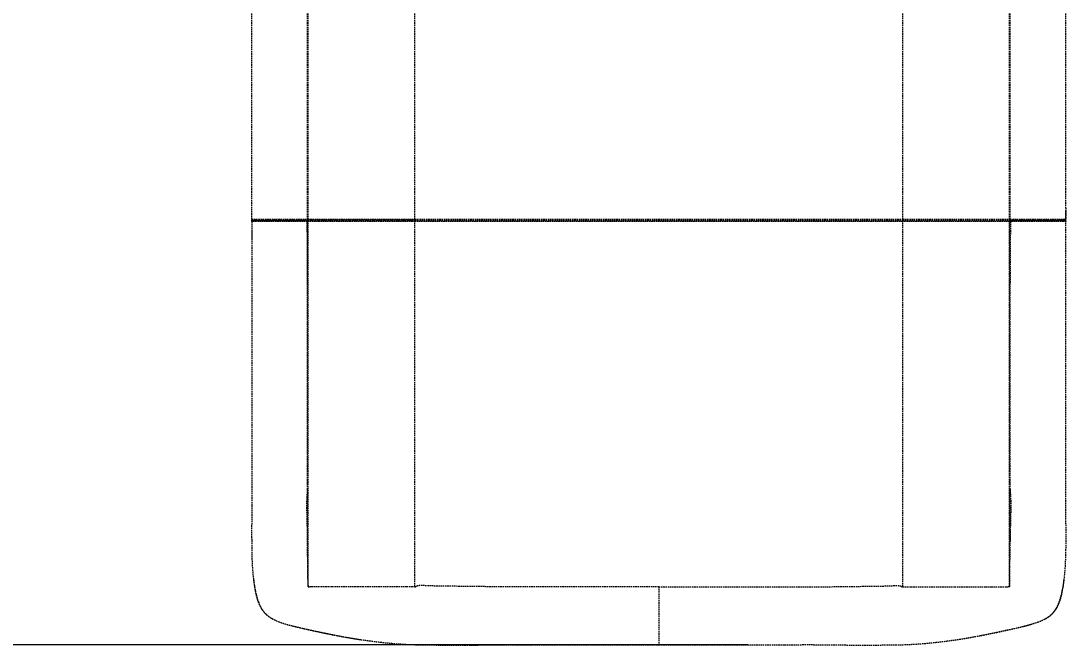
# Model space of a CAD drawing. Header units: millimetres. Extents: x -3036 to 2935, y -3673 to 3376.
# Drawn here: x -926 to -26, y -1673 to -1135 of the extents above; entities that cross this region are included whole.
import ezdxf

# ---------------------------------------------------------------- set-up
doc = ezdxf.new("R2010")
doc.units = ezdxf.units.MM
doc.linetypes.add('HIDDEN', pattern=[1.905, 1.27, -0.635])
doc.layers.add('DIKOM_ОБЪЕКТ', color=7, linetype='Continuous')
doc.layers.add('DIKOM_РАЗМЕР_ОБЪЕКТА', color=7, linetype='Continuous')
doc.styles.add('style1', font='arialbd.ttf', dxfattribs={"width": 0.8})
doc.dimstyles.new('1-50', dxfattribs={"dimtxt": 300, "dimasz": 200, "dimexe": 100, "dimexo": 0, "dimgap": 100, "dimtad": 1, "dimtoh": 1, "dimtxsty": 'style1', "dimcen": 200, "dimclrd": 7, "dimclre": 7, "dimclrt": 7, "dimadec": 1, "dimazin": 2, "dimtfac": 1, "dimtmove": 0, "dimatfit": 2, "dimfxl": 0, "dimlwd": 25, "dimlwe": 18, "dimarcsym": 0})

# ---------------------------------------------------------------- blocks, each defined once
blk = doc.blocks.new('*D23')
at = {"layer": 'Defpoints', "color": 0, "transparency": 16777216}
for p in [(-1145.49, 1045), (-327.92, 1045), (-300.07, -1672.46)]:
    blk.add_point(p, dxfattribs=at)
at = {"layer": 'DIKOM_РАЗМЕР_ОБЪЕКТА', "color": 7, "lineweight": 18, "transparency": 16777216}
for p, q in [((-327.92, 1045), (-1245.49, 1045)), ((-300.07, -1672.46), (-1245.49, -1672.46))]:
    blk.add_line(p, q, dxfattribs=at)
at = {"layer": 'DIKOM_РАЗМЕР_ОБЪЕКТА', "color": 7, "lineweight": 25, "transparency": 16777216}
blk.add_line((-1145.49, -1472.46), (-1145.49, 845), dxfattribs=at)
at = {"layer": 'DIKOM_РАЗМЕР_ОБЪЕКТА', "color": 7, "transparency": 16777216}
for points in [[(-1178.82, 845), (-1112.15, 845), (-1145.49, 1045)], [(-1178.82, -1472.46), (-1112.15, -1472.46), (-1145.49, -1672.46)]]:
    blk.add_solid(points, dxfattribs=at)
at = {"layer": 'DIKOM_РАЗМЕР_ОБЪЕКТА', "color": 7, "transparency": 16777216, "insert": (-1398.66, -236.51), "char_height": 300, "attachment_point": 5, "rotation": 90, "style": 'style1'}
blk.add_mtext('2700', dxfattribs=at)

msp = doc.modelspace()

# ---------------------------------------------------------------- linework, layer by layer
at = {"layer": 'DIKOM_ОБЪЕКТ', "color": 7, "linetype": 'HIDDEN', "lineweight": 15}
for p, q in [((-586.572, -1282.601), (-586.572, -1009.579)), ((-166.575, -1282.601), (-166.575, -1009.579)), ((-678.57, -1282.601), (-678.57, -1062.033)), ((-74.577, -1282.601), (-74.577, -1062.033)), ((-727.074, -1282.601), (-727.074, -1110.528)), ((-679.074, -1282.601), (-679.074, -1110.528)), ((-74.074, -1282.601), (-74.074, -1110.528)), ((-26.074, -1282.601), (-26.074, -1110.528)), ((-727.074, -1296.601), (-727.074, -1282.601)), ((-678.57, -1282.601), (-679.074, -1282.601)), ((-679.074, -1306.176), (-679.074, -1282.601)), ((-678.57, -1306.176), (-678.57, -1282.601)), ((-586.572, -1306.176), (-586.572, -1282.601)), ((-166.575, -1306.176), (-166.575, -1282.601)), ((-74.074, -1282.601), (-74.577, -1282.601)), ((-74.577, -1306.176), (-74.577, -1282.601)), ((-74.074, -1306.176), (-74.074, -1282.601)), ((-26.074, -1296.601), (-26.074, -1282.601)), ((-727.093, -1308.033), (-727.085, -1298.6)), ((-727.085, -1298.6), (-727.06, -1298.454)), ((-727.074, -1306.176), (-727.074, -1296.601)), ((-26.062, -1298.6), (-26.087, -1298.454)), ((-26.074, -1296.601), (-26.074, -1306.176)), ((-26.054, -1308.033), (-26.062, -1298.6)), ((-727.082, -1308.033), (-727.088, -1321.774)), ((-727.082, -1307.057), (-727.082, -1308.033)), ((-726.8, -1307.327), (-726.177, -1306.704)), ((-679.992, -1306.683), (-679.366, -1307.308)), ((-679.574, -1306.676), (-679.07, -1306.676)), ((-678.863, -1307.308), (-679.474, -1306.697)), ((-679.366, -1307.308), (-678.863, -1307.308)), ((-679.074, -1306.176), (-678.57, -1306.176)), ((-679.074, -1518.881), (-679.074, -1308.015)), ((-678.57, -1308.015), (-679.074, -1308.015)), ((-679.07, -1306.676), (-586.572, -1306.676)), ((-678.863, -1307.308), (-586.572, -1307.308)), ((-678.57, -1306.176), (-586.572, -1306.176)), ((-678.57, -1622.519), (-678.57, -1308.015)), ((-586.572, -1308.015), (-678.57, -1308.015)), ((-586.572, -1306.176), (-166.575, -1306.176)), ((-586.572, -1306.676), (-586.572, -1306.176)), ((-586.572, -1306.676), (-166.575, -1306.676)), ((-586.572, -1307.308), (-586.572, -1306.676)), ((-586.572, -1307.308), (-586.572, -1308.015)), ((-586.572, -1307.308), (-166.575, -1307.308)), ((-586.572, -1622.519), (-586.572, -1308.015)), ((-166.575, -1308.015), (-586.572, -1308.015)), ((-166.575, -1306.176), (-74.577, -1306.176)), ((-166.575, -1306.676), (-166.575, -1306.176)), ((-166.575, -1306.676), (-74.077, -1306.676)), ((-166.575, -1307.308), (-166.575, -1306.676)), ((-166.575, -1307.308), (-74.284, -1307.308)), ((-166.575, -1307.308), (-166.575, -1308.015)), ((-166.575, -1622.519), (-166.575, -1308.015)), ((-74.577, -1308.015), (-166.575, -1308.015)), ((-74.577, -1306.176), (-74.074, -1306.176)), ((-74.577, -1622.519), (-74.577, -1308.015)), ((-74.074, -1308.015), (-74.577, -1308.015)), ((-74.284, -1307.308), (-73.651, -1306.676)), ((-74.284, -1307.308), (-73.781, -1307.308)), ((-74.074, -1518.881), (-74.074, -1308.015)), ((-73.157, -1306.685), (-73.781, -1307.308)), ((-26.347, -1307.327), (-26.971, -1306.704)), ((-26.065, -1308.033), (-26.066, -1305.556)), ((-26.06, -1321.757), (-26.065, -1308.033)), ((-26.046, -1322.601), (-26.047, -1321.757)), ((-679.074, -1533.175), (-679.074, -1518.881)), ((-74.074, -1533.175), (-74.074, -1518.881)), ((-679.074, -1538.519), (-679.074, -1533.175)), ((-74.074, -1538.519), (-74.074, -1533.175)), ((-678.593, -1622.456), (-678.629, -1621.995)), ((-678.574, -1622.519), (-678.593, -1622.456)), ((-678.574, -1622.519), (-678.57, -1622.519)), ((-678.57, -1622.519), (-677.246, -1622.519)), ((-677.227, -1622.519), (-677.246, -1622.519)), ((-675.788, -1622.519), (-677.227, -1622.519)), ((-658.132, -1622.519), (-662.907, -1622.519)), ((-631.102, -1622.519), (-637.507, -1622.519)), ((-586.572, -1622.519), (-593.735, -1622.519)), ((-586.572, -1622.519), (-586.083, -1622.519)), ((-585.473, -1622.519), (-586.083, -1622.519)), ((-376.574, -1622.519), (-521.284, -1622.519)), ((-376.574, -1622.519), (-231.864, -1622.519)), ((-167.674, -1622.519), (-167.064, -1622.519)), ((-166.575, -1622.519), (-167.064, -1622.519)), ((-166.575, -1622.519), (-159.412, -1622.519)), ((-122.045, -1622.519), (-115.64, -1622.519)), ((-95.015, -1622.519), (-90.24, -1622.519)), ((-77.359, -1622.519), (-75.92, -1622.519)), ((-75.92, -1622.519), (-75.901, -1622.519)), ((-74.577, -1622.519), (-75.901, -1622.519)), ((-74.574, -1622.519), (-74.577, -1622.519)), ((-74.574, -1622.519), (-74.554, -1622.456)), ((-74.554, -1622.456), (-74.518, -1621.995))]:
    msp.add_line(p, q, dxfattribs=at)
at = {"layer": 'DIKOM_ОБЪЕКТ', "color": 7, "linetype": 'HIDDEN', "lineweight": 15, "flags": 128}
for points in [[(-678.881, -1604.824), (-678.923, -1598.545), (-678.962, -1591.488), (-678.995, -1583.749), (-679.023, -1575.424), (-679.045, -1566.624), (-679.061, -1557.459), (-679.07, -1548.051), (-679.074, -1538.519)], [(-74.153, -1583.926), (-74.152, -1583.749), (-74.124, -1575.424), (-74.102, -1566.624), (-74.086, -1557.459), (-74.077, -1548.051), (-74.074, -1538.519)], [(-74.267, -1604.824), (-74.224, -1598.545), (-74.186, -1591.488), (-74.153, -1583.926)], [(-678.769, -1615.871), (-678.808, -1612.736), (-678.845, -1609.054), (-678.881, -1604.824)], [(-74.379, -1615.871), (-74.339, -1612.736), (-74.302, -1609.054), (-74.267, -1604.824)]]:
    msp.add_lwpolyline(points, dxfattribs=at)
at = {"layer": 'DIKOM_ОБЪЕКТ', "color": 7, "linetype": 'HIDDEN', "lineweight": 15}
for centre, radius, start, end in [((-679.071, -1306.175), 0.5, 270.049275, 359.957555), ((-74.076, -1306.175), 0.5, 180.038345, 269.951411), ((-467.233, -1614.126), 211.543, 180.472631, 182.131983), ((-286.255, -1614.119), 211.883, 357.869628, 359.526315)]:
    msp.add_arc(centre, radius, start, end, dxfattribs=at)
for points, knots in [([(-727.093, -1308.033), (-727.078, -1307.903), (-727.05, -1307.66), (-726.903, -1307.434), (-726.813, -1307.34), (-726.8, -1307.327)], [0, 0, 0, 0, 0.4993992, 0.9296583, 1, 1, 1, 1]), ([(-679.074, -1308.015), (-679.074, -1308.015), (-679.074, -1308.015), (-679.077, -1308.015), (-679.322, -1308.014), (-680.351, -1308.012), (-682.044, -1308.006), (-684.318, -1308), (-687.15, -1307.993), (-690.415, -1307.988), (-694.068, -1307.985), (-697.907, -1307.986), (-701.878, -1307.991), (-705.021, -1307.998), (-708.148, -1308.006), (-711.253, -1308.015), (-714.92, -1308.029), (-718.287, -1308.041), (-721.198, -1308.051), (-723.618, -1308.055), (-725.446, -1308.056), (-726.644, -1308.051), (-727.067, -1308.041), (-727.088, -1308.035), (-727.093, -1308.033)], [0, 0, 0, 0, 0.0000008, 0.0017767, 0.0546462, 0.1090537, 0.1619901, 0.2164692, 0.2695435, 0.3241749, 0.3772631, 0.4319, 0.4833685, 0.5362337, 0.5564752, 0.6092189, 0.6634776, 0.7161633, 0.7703647, 0.8230251, 0.8772051, 0.9298618, 0.9840517, 1, 1, 1, 1]), ([(-727.074, -1306.176), (-727.031, -1306.176), (-726.946, -1306.177), (-726.206, -1306.177), (-724.886, -1306.175), (-722.857, -1306.179), (-720.249, -1306.174), (-717.179, -1306.178), (-713.679, -1306.175), (-710.095, -1306.177), (-706.516, -1306.178), (-702.827, -1306.174), (-698.82, -1306.179), (-694.769, -1306.175), (-691.004, -1306.178), (-687.684, -1306.176), (-684.775, -1306.176), (-682.449, -1306.178), (-680.714, -1306.175), (-679.379, -1306.176), (-679.186, -1306.176), (-679.074, -1306.176)], [0, 0, 0, 0, 0.0430357, 0.0868822, 0.139809, 0.19427, 0.2471963, 0.3016574, 0.3545829, 0.4090435, 0.4540874, 0.5000648, 0.5558702, 0.6134837, 0.6664099, 0.7208711, 0.7737971, 0.8282581, 0.8781776, 0.9293778, 1, 1, 1, 1]), ([(-727.051, -1306.269), (-727.03, -1306.36), (-726.987, -1306.554), (-726.733, -1306.703), (-726.563, -1306.73), (-726.425, -1306.728), (-726.234, -1306.707), (-725.898, -1306.671), (-725.22, -1306.678), (-724.279, -1306.676), (-723.033, -1306.678), (-721.453, -1306.677), (-719.625, -1306.677), (-717.58, -1306.677), (-715.338, -1306.678), (-712.932, -1306.676), (-710.394, -1306.676), (-707.754, -1306.678), (-705.056, -1306.676), (-702.338, -1306.675), (-699.626, -1306.676), (-696.958, -1306.676), (-694.37, -1306.675), (-691.902, -1306.676), (-689.58, -1306.677), (-687.44, -1306.676), (-685.513, -1306.676), (-683.816, -1306.678), (-682.375, -1306.677), (-681.221, -1306.676), (-680.389, -1306.674), (-679.902, -1306.681), (-679.754, -1306.699), (-679.552, -1306.729), (-679.278, -1306.635), (-679.094, -1306.414), (-679.089, -1306.274), (-679.087, -1306.218)], [0, 0, 0, 0, 0.006006, 0.0127397, 0.0192532, 0.0296257, 0.047662, 0.0804388, 0.1107534, 0.1421974, 0.1789933, 0.2156445, 0.2522593, 0.289099, 0.3257424, 0.3622923, 0.3991526, 0.435868, 0.472453, 0.509193, 0.5456171, 0.5823764, 0.6191804, 0.6556663, 0.6924064, 0.7291957, 0.7656407, 0.8024231, 0.8392206, 0.8757631, 0.9125503, 0.9427091, 0.974322, 0.9853425, 0.9909556, 0.9964056, 1, 1, 1, 1]), ([(-726.8, -1307.327), (-726.8, -1307.327), (-726.8, -1307.327), (-726.767, -1307.338), (-726.36, -1307.344), (-725.188, -1307.351), (-723.376, -1307.35), (-721.004, -1307.345), (-718.116, -1307.334), (-714.812, -1307.321), (-711.173, -1307.308), (-708.108, -1307.297), (-705.017, -1307.289), (-701.913, -1307.282), (-698.006, -1307.277), (-694.199, -1307.276), (-690.6, -1307.279), (-687.362, -1307.284), (-684.569, -1307.291), (-682.311, -1307.299), (-680.638, -1307.305), (-679.572, -1307.308), (-679.435, -1307.308), (-679.367, -1307.308)], [0, 0, 0, 0, 0.0000008, 0.0159992, 0.0694056, 0.1228096, 0.1762155, 0.2296239, 0.2830573, 0.3364967, 0.3899996, 0.4435074, 0.4637545, 0.515931, 0.5681122, 0.6219855, 0.6758582, 0.7297183, 0.7835719, 0.8372804, 0.8909834, 0.9454923, 1, 1, 1, 1]), ([(-679.074, -1306.176), (-679.078, -1306.227), (-679.087, -1306.33), (-679.16, -1306.469), (-679.268, -1306.582), (-679.405, -1306.652), (-679.513, -1306.682), (-679.569, -1306.674), (-679.573, -1306.674)], [0, 0, 0, 0, 0.1963218, 0.392673, 0.5889801, 0.7853396, 0.9816456, 1, 1, 1, 1]), ([(-679.366, -1307.308), (-679.323, -1307.357), (-679.235, -1307.455), (-679.145, -1307.63), (-679.085, -1307.819), (-679.077, -1307.95), (-679.074, -1308.015)], [0, 0, 0, 0, 0.2499899, 0.4999704, 0.7500572, 1, 1, 1, 1]), ([(-679.089, -1361.626), (-679.086, -1354.608), (-679.079, -1336.737), (-679.205, -1318.867), (-679.281, -1308.014)], [0, 0, 0, 0, 0.39270458, 1, 1, 1, 1]), ([(-678.863, -1307.308), (-678.82, -1307.357), (-678.732, -1307.455), (-678.641, -1307.63), (-678.581, -1307.819), (-678.574, -1307.95), (-678.57, -1308.015)], [0, 0, 0, 0, 0.25007396, 0.50002189, 0.75007826, 1, 1, 1, 1]), ([(-74.284, -1307.308), (-74.328, -1307.357), (-74.415, -1307.455), (-74.506, -1307.63), (-74.566, -1307.819), (-74.573, -1307.95), (-74.577, -1308.015)], [0, 0, 0, 0, 0.2500912, 0.5000503, 0.7500888, 1, 1, 1, 1]), ([(-74.074, -1306.176), (-73.962, -1306.176), (-73.771, -1306.176), (-72.443, -1306.175), (-70.727, -1306.178), (-68.387, -1306.176), (-65.509, -1306.176), (-62.163, -1306.178), (-58.443, -1306.175), (-54.364, -1306.179), (-50.394, -1306.174), (-46.68, -1306.178), (-43.152, -1306.177), (-39.549, -1306.175), (-36.071, -1306.179), (-32.961, -1306.174), (-30.363, -1306.179), (-28.3, -1306.175), (-26.968, -1306.177), (-26.206, -1306.177), (-26.118, -1306.176), (-26.074, -1306.176)], [0, 0, 0, 0, 0.0706076, 0.1206456, 0.1719735, 0.2248999, 0.2793609, 0.3322869, 0.3867478, 0.4424422, 0.4999353, 0.5446589, 0.5902951, 0.6432213, 0.6976818, 0.750608, 0.805069, 0.8579952, 0.9124566, 0.9558133, 1, 1, 1, 1]), ([(-73.573, -1306.672), (-73.613, -1306.671), (-73.705, -1306.668), (-73.842, -1306.607), (-73.967, -1306.499), (-74.056, -1306.349), (-74.068, -1306.234), (-74.074, -1306.176)], [0, 0, 0, 0, 0.1516631, 0.3519655, 0.5600856, 0.7761301, 1, 1, 1, 1]), ([(-74.074, -1308.015), (-74.07, -1307.95), (-74.063, -1307.819), (-74.003, -1307.63), (-73.912, -1307.455), (-73.824, -1307.357), (-73.781, -1307.308)], [0, 0, 0, 0, 0.2499411, 0.50001514, 0.7500118, 1, 1, 1, 1]), ([(-26.054, -1308.033), (-26.1, -1308.038), (-26.193, -1308.046), (-27.041, -1308.054), (-28.543, -1308.056), (-30.771, -1308.054), (-33.542, -1308.045), (-36.7, -1308.034), (-40.259, -1308.021), (-43.834, -1308.009), (-47.517, -1307.999), (-51.232, -1307.991), (-55.168, -1307.986), (-59.042, -1307.985), (-62.667, -1307.988), (-65.967, -1307.993), (-68.781, -1307.999), (-71.083, -1308.006), (-72.779, -1308.012), (-73.834, -1308.014), (-74.074, -1308.015), (-74.074, -1308.015), (-74.074, -1308.015)], [0, 0, 0, 0, 0.0465746, 0.0941936, 0.1498001, 0.2072279, 0.2597985, 0.3138963, 0.3665375, 0.420694, 0.4637636, 0.5152295, 0.5680996, 0.6211912, 0.6758267, 0.7289078, 0.7835334, 0.8364762, 0.890951, 0.9446673, 0.9999992, 1, 1, 1, 1]), ([(-73.866, -1308.014), (-73.943, -1318.867), (-74.068, -1336.737), (-74.061, -1354.608), (-74.058, -1361.626)], [0, 0, 0, 0, 0.6072963, 1, 1, 1, 1]), ([(-74.057, -1306.239), (-74.057, -1306.279), (-74.056, -1306.399), (-73.904, -1306.603), (-73.708, -1306.696), (-73.56, -1306.717), (-73.45, -1306.71), (-73.312, -1306.694), (-73.094, -1306.67), (-72.535, -1306.677), (-71.747, -1306.676), (-70.65, -1306.677), (-69.187, -1306.678), (-67.468, -1306.676), (-65.521, -1306.676), (-63.362, -1306.677), (-61.028, -1306.676), (-58.551, -1306.676), (-55.956, -1306.676), (-53.284, -1306.676), (-50.564, -1306.675), (-47.837, -1306.676), (-45.143, -1306.678), (-42.519, -1306.676), (-39.994, -1306.676), (-37.602, -1306.678), (-35.375, -1306.677), (-33.349, -1306.677), (-31.542, -1306.677), (-29.985, -1306.677), (-28.704, -1306.677), (-27.739, -1306.676), (-27.119, -1306.679), (-26.817, -1306.721), (-26.644, -1306.73), (-26.418, -1306.717), (-26.126, -1306.507), (-26.101, -1306.312), (-26.09, -1306.221)], [0, 0, 0, 0, 0.0026343, 0.0079478, 0.0127687, 0.0177766, 0.025895, 0.0404841, 0.0700683, 0.0985649, 0.1269898, 0.1638102, 0.2003947, 0.2368858, 0.2737428, 0.3103213, 0.3467875, 0.3836307, 0.4201259, 0.4566381, 0.4934984, 0.5301661, 0.5667481, 0.6034494, 0.6399051, 0.6766794, 0.7133738, 0.7499119, 0.7867022, 0.8233547, 0.8599548, 0.8967367, 0.9277991, 0.9605167, 0.9777377, 0.9870174, 0.9938966, 1, 1, 1, 1]), ([(-73.781, -1307.308), (-73.781, -1307.308), (-73.779, -1307.309), (-73.527, -1307.307), (-72.508, -1307.305), (-70.834, -1307.299), (-68.579, -1307.291), (-65.785, -1307.284), (-62.548, -1307.279), (-58.949, -1307.276), (-55.141, -1307.277), (-51.234, -1307.282), (-47.563, -1307.29), (-43.926, -1307.301), (-40.396, -1307.313), (-36.89, -1307.327), (-33.76, -1307.339), (-31.028, -1307.348), (-28.824, -1307.351), (-27.323, -1307.348), (-26.51, -1307.342), (-26.347, -1307.327), (-26.347, -1307.327), (-26.347, -1307.327)], [0, 0, 0, 0, 0.0017571, 0.0553906, 0.1090243, 0.1627278, 0.2164367, 0.2702911, 0.324151, 0.3780242, 0.4318987, 0.48408, 0.5362577, 0.5793402, 0.6327393, 0.6861385, 0.7394623, 0.7927828, 0.8492843, 0.9057807, 0.9528898, 0.9999992, 1, 1, 1, 1]), ([(-26.347, -1307.327), (-26.265, -1307.43), (-26.113, -1307.622), (-26.057, -1307.885), (-26.055, -1308.015), (-26.054, -1308.033)], [0, 0, 0, 0, 0.4994309, 0.9297028, 1, 1, 1, 1]), ([(-727.101, -1322.601), (-727.107, -1330.651), (-727.116, -1344.313), (-727.122, -1368.679), (-727.111, -1390.347), (-727.078, -1409.081), (-727.005, -1438.513), (-726.876, -1473.292), (-726.887, -1510.794), (-727.03, -1529.608), (-727.037, -1540.43), (-726.972, -1547.513), (-726.979, -1551.779), (-726.982, -1553.414)], [0, 0, 0, 0, 0.104544, 0.1774084, 0.3164175, 0.3859259, 0.4206792, 0.6986287, 0.8375545, 0.9076921, 0.942931, 0.9781311, 1, 1, 1, 1]), ([(-727.086, -1316.398), (-727.088, -1316.979), (-727.093, -1318.228), (-727.099, -1320.332), (-727.1, -1321.837), (-727.101, -1322.601)], [0, 0, 0, 0, 0.3003435, 0.6451414, 1, 1, 1, 1]), ([(-26.166, -1551.234), (-26.167, -1550.322), (-26.172, -1546.797), (-26.109, -1540.487), (-26.117, -1529.669), (-26.26, -1510.833), (-26.272, -1473.293), (-26.143, -1438.513), (-26.069, -1409.081), (-26.036, -1390.347), (-26.023, -1363.586), (-26.034, -1339.22), (-26.044, -1325.559), (-26.046, -1322.601)], [0, 0, 0, 0, 0.0123017, 0.0475875, 0.08291, 0.1542541, 0.2945386, 0.5752066, 0.6102997, 0.6804879, 0.8208566, 0.9612153, 1, 1, 1, 1]), ([(-678.994, -1583.926), (-678.995, -1583.728), (-679.002, -1581.865), (-679.05, -1577.983), (-679.166, -1572.557), (-679.299, -1567.348), (-679.423, -1562.565), (-679.52, -1558.311), (-679.576, -1554.672), (-679.591, -1551.704), (-679.552, -1549.306), (-679.442, -1546.639), (-679.27, -1543.492), (-679.092, -1540.525), (-679.09, -1539.003), (-679.089, -1538.508)], [0, 0, 0, 0, 0.0168988, 0.1592481, 0.2890601, 0.4056483, 0.5083655, 0.596682, 0.6702569, 0.7289679, 0.7730373, 0.8104157, 0.885437, 0.9627534, 1, 1, 1, 1]), ([(-74.058, -1538.543), (-74.057, -1539.026), (-74.055, -1540.538), (-73.877, -1543.492), (-73.705, -1546.639), (-73.595, -1549.306), (-73.557, -1551.704), (-73.571, -1554.672), (-73.627, -1558.311), (-73.724, -1562.565), (-73.848, -1567.348), (-73.981, -1572.557), (-74.097, -1577.983), (-74.145, -1581.865), (-74.152, -1583.728), (-74.153, -1583.926)], [0, 0, 0, 0, 0.0364259, 0.1138082, 0.1888935, 0.2263037, 0.2704107, 0.3291718, 0.4028094, 0.4912011, 0.5940059, 0.7106935, 0.8406162, 0.9830868, 1, 1, 1, 1]), ([(-726.973, -1552.45), (-726.982, -1553.478), (-727.007, -1556.092), (-727.056, -1560.114), (-727.097, -1564.338), (-727.138, -1568.283), (-727.176, -1572.236), (-727.195, -1576.442), (-727.175, -1580.037), (-727.135, -1582.116), (-727.122, -1582.821)], [0, 0, 0, 0, 0.091836, 0.233466, 0.3605871, 0.4760862, 0.6043526, 0.7508622, 0.91552, 1, 1, 1, 1]), ([(-26.083, -1591.433), (-26.069, -1591.139), (-26.022, -1590.162), (-25.964, -1588.054), (-25.936, -1585.051), (-25.933, -1581.496), (-25.947, -1577.539), (-25.979, -1572.894), (-26.024, -1567.62), (-26.077, -1561.747), (-26.122, -1556.318), (-26.17, -1552.808), (-26.175, -1551.287), (-26.175, -1551.234)], [0, 0, 0, 0, 0.03535575, 0.11737801, 0.20619509, 0.30211699, 0.4038568, 0.50521326, 0.63863755, 0.77018918, 0.90002955, 0.99650089, 1, 1, 1, 1]), ([(-727.12, -1582.821), (-727.116, -1585.079), (-727.109, -1590.199), (-726.955, -1597.725), (-726.589, -1605.393), (-726.093, -1611.784), (-725.629, -1615.307), (-725.446, -1616.692)], [0, 0, 0, 0, 0.1745963, 0.3958124, 0.6239167, 0.8520307, 1, 1, 1, 1]), ([(-27.702, -1616.711), (-27.534, -1615.445), (-27.073, -1611.989), (-26.574, -1605.595), (-26.209, -1598.438), (-26.128, -1593.5), (-26.094, -1591.433)], [0, 0, 0, 0, 0.1753451, 0.4785693, 0.781786, 1, 1, 1, 1]), ([(-725.542, -1616.437), (-725.537, -1616.483), (-725.398, -1617.745), (-725.074, -1620.121), (-724.555, -1623.613), (-723.933, -1627.027), (-723.198, -1630.332), (-722.32, -1633.502), (-721.267, -1636.514), (-720.013, -1639.324), (-718.61, -1641.786), (-717.004, -1643.991), (-715.225, -1645.905), (-713.415, -1647.502), (-712.119, -1648.368), (-711.579, -1648.729)], [0, 0, 0, 0, 0.00273776, 0.07486462, 0.15458864, 0.23734281, 0.32337747, 0.41260441, 0.50450558, 0.59785488, 0.69016343, 0.77000949, 0.8542123, 0.93931945, 1, 1, 1, 1]), ([(-725.446, -1616.692), (-725.347, -1617.528), (-724.98, -1620.626), (-724.128, -1625.236), (-722.911, -1630.563), (-721.485, -1635.19), (-719.929, -1639.016), (-718.194, -1642.141), (-716.268, -1644.73), (-713.998, -1646.98), (-711.286, -1649.096), (-708.927, -1650.248), (-707.646, -1650.874)], [0, 0, 0, 0, 0.0428352, 0.15877341, 0.27153714, 0.38485692, 0.49803596, 0.59412593, 0.69021975, 0.78738667, 0.88455588, 1, 1, 1, 1]), ([(-44.025, -1650.167), (-43.267, -1649.759), (-41.492, -1648.804), (-39.177, -1647.002), (-36.91, -1644.765), (-34.971, -1642.173), (-33.223, -1639.029), (-31.665, -1635.196), (-30.239, -1630.571), (-29.032, -1625.297), (-28.18, -1620.681), (-27.809, -1617.6), (-27.702, -1616.711)], [0, 0, 0, 0, 0.07498408, 0.1755236, 0.27606178, 0.37769107, 0.47931682, 0.59771185, 0.71568009, 0.83421443, 0.95215837, 1, 1, 1, 1]), ([(-41.526, -1648.697), (-41.289, -1648.55), (-40.202, -1647.876), (-38.537, -1646.475), (-36.56, -1644.495), (-34.89, -1642.318), (-33.472, -1639.96), (-32.224, -1637.349), (-31.124, -1634.427), (-30.172, -1631.217), (-29.363, -1627.774), (-28.681, -1624.142), (-28.101, -1620.41), (-27.769, -1617.747), (-27.607, -1616.455)], [0, 0, 0, 0, 0.0259106, 0.1186963, 0.2075374, 0.2935017, 0.3779691, 0.4662911, 0.5581938, 0.6514581, 0.7435902, 0.8329963, 0.9189799, 1, 1, 1, 1]), ([(-662.907, -1622.519), (-664.776, -1622.519), (-668.515, -1622.519), (-672.847, -1622.519), (-674.808, -1622.519), (-675.788, -1622.519)], [0, 0, 0, 0, 0.3333336, 0.666667, 1, 1, 1, 1]), ([(-637.507, -1622.519), (-640.046, -1622.519), (-645.123, -1622.519), (-652.045, -1622.519), (-656.103, -1622.519), (-658.132, -1622.519)], [0, 0, 0, 0, 0.3333337, 0.6666665, 1, 1, 1, 1]), ([(-607.316, -1622.519), (-610.064, -1622.519), (-615.561, -1622.519), (-623.535, -1622.519), (-628.58, -1622.519), (-631.102, -1622.519)], [0, 0, 0, 0, 0.3333323, 0.6666678, 1, 1, 1, 1]), ([(-593.735, -1622.519), (-594.227, -1622.502), (-595.432, -1622.46), (-597.572, -1622.454), (-600.169, -1622.461), (-602.818, -1622.491), (-605.207, -1622.509), (-606.643, -1622.516), (-607.316, -1622.519)], [0, 0, 0, 0, 0.1075821, 0.2639938, 0.4692681, 0.6788763, 0.8495918, 1, 1, 1, 1]), ([(-521.284, -1622.519), (-528.694, -1622.4), (-546.578, -1622.112), (-567.131, -1622.143), (-580.746, -1621.456), (-584.222, -1621.646), (-585.055, -1621.965), (-585.358, -1622.17), (-585.448, -1622.328), (-585.463, -1622.446), (-585.473, -1622.519)], [0, 0, 0, 0, 0.3445549, 0.8316076, 0.9534492, 0.9799037, 0.9918026, 0.9945021, 0.99662, 1, 1, 1, 1]), ([(-376.574, -1622.519), (-376.574, -1625.291), (-376.574, -1629.491), (-376.574, -1634.993), (-376.574, -1640.376), (-376.574, -1645.534), (-376.574, -1650.339), (-376.574, -1654.878), (-376.574, -1658.98), (-376.574, -1662.545), (-376.574, -1665.729), (-376.574, -1668.314), (-376.574, -1670.241), (-376.574, -1671.459), (-376.574, -1672.341), (-376.574, -1672.459), (-376.574, -1672.519)], [0, 0, 0, 0, 0.1058117, 0.1603024, 0.2147923, 0.3206039, 0.3750951, 0.4295872, 0.535363, 0.5898328, 0.6443036, 0.7500911, 0.8045674, 0.8590444, 0.9290897, 1, 1, 1, 1]), ([(-231.864, -1622.519), (-224.454, -1622.4), (-206.569, -1622.112), (-186.016, -1622.143), (-172.401, -1621.456), (-168.925, -1621.646), (-168.092, -1621.965), (-167.789, -1622.17), (-167.699, -1622.328), (-167.684, -1622.446), (-167.674, -1622.519)], [0, 0, 0, 0, 0.3445559, 0.8316081, 0.9534492, 0.9799042, 0.9918027, 0.9945022, 0.9966201, 1, 1, 1, 1]), ([(-159.412, -1622.519), (-158.921, -1622.502), (-157.715, -1622.46), (-155.575, -1622.454), (-152.979, -1622.461), (-150.33, -1622.491), (-147.94, -1622.509), (-146.504, -1622.516), (-145.831, -1622.519)], [0, 0, 0, 0, 0.1075841, 0.2639954, 0.4692693, 0.6788769, 0.8495921, 1, 1, 1, 1]), ([(-145.831, -1622.519), (-143.083, -1622.519), (-137.586, -1622.519), (-129.612, -1622.519), (-124.567, -1622.519), (-122.045, -1622.519)], [0, 0, 0, 0, 0.3333331, 0.666666, 1, 1, 1, 1]), ([(-115.64, -1622.519), (-113.101, -1622.519), (-108.024, -1622.519), (-101.102, -1622.519), (-97.044, -1622.519), (-95.015, -1622.519)], [0, 0, 0, 0, 0.3333336, 0.6666672, 1, 1, 1, 1]), ([(-90.24, -1622.519), (-88.371, -1622.519), (-84.632, -1622.519), (-80.3, -1622.519), (-78.34, -1622.519), (-77.359, -1622.519)], [0, 0, 0, 0, 0.3333336, 0.6666667, 1, 1, 1, 1]), ([(-711.254, -1648.955), (-711.13, -1649.042), (-710.218, -1649.682), (-709.124, -1650.292), (-708.074, -1650.772), (-707.965, -1650.821)], [0, 0, 0, 0, 0.1233023, 0.9098269, 1, 1, 1, 1]), ([(-707.646, -1650.874), (-707.126, -1651.162), (-704.883, -1652.406), (-699.628, -1654.107), (-694.652, -1655.585), (-691.588, -1656.302), (-691.477, -1656.328)], [0, 0, 0, 0, 0.1273545, 0.5494768, 0.9836334, 1, 1, 1, 1]), ([(-119.794, -1668.013), (-116.635, -1667.519), (-110.316, -1666.529), (-101.476, -1664.923), (-93.066, -1663.274), (-85.034, -1661.589), (-77.379, -1659.923), (-69.432, -1658.166), (-62.17, -1656.53), (-57.929, -1655.322), (-56.175, -1654.822)], [0, 0, 0, 0, 0.11771681, 0.23548031, 0.35629398, 0.47713478, 0.6017285, 0.72667184, 0.88696455, 1, 1, 1, 1]), ([(-61.31, -1656.277), (-61.102, -1656.225), (-59.453, -1655.811), (-57.638, -1655.322), (-56.133, -1654.863), (-55.878, -1654.786)], [0, 0, 0, 0, 0.1069616, 0.8486686, 1, 1, 1, 1]), ([(-56.175, -1654.822), (-55.411, -1654.617), (-52.872, -1653.938), (-49.307, -1652.648), (-46.016, -1651.337), (-44.446, -1650.415), (-44.025, -1650.167)], [0, 0, 0, 0, 0.15377046, 0.51111258, 0.86878412, 1, 1, 1, 1]), ([(-43.722, -1650.056), (-43.629, -1650.009), (-43.116, -1649.754), (-42.67, -1649.445), (-42.305, -1649.192)], [0, 0, 0, 0, 0.1817617, 1, 1, 1, 1]), ([(-691.759, -1656.294), (-691.424, -1656.383), (-689.714, -1656.837), (-686.353, -1657.641), (-681.67, -1658.722), (-676.691, -1659.817), (-671.46, -1660.933), (-666.251, -1662.028), (-661.006, -1663.123), (-655.793, -1664.164), (-650.411, -1665.187), (-645.214, -1666.122), (-640.047, -1666.991), (-636.325, -1667.593), (-634.158, -1667.909), (-633.813, -1667.96)], [0, 0, 0, 0, 0.0232206, 0.118468, 0.2144474, 0.3109875, 0.4078625, 0.504794, 0.588117, 0.6761133, 0.7605634, 0.8413995, 0.9114333, 0.985889, 1, 1, 1, 1]), ([(-691.477, -1656.328), (-688.701, -1656.992), (-683.743, -1658.178), (-675.762, -1659.92), (-668.182, -1661.575), (-660.269, -1663.235), (-651.945, -1664.871), (-643.08, -1666.488), (-636.637, -1667.498), (-633.429, -1668.001)], [0, 0, 0, 0, 0.1793022, 0.3202104, 0.4614997, 0.5949431, 0.7283587, 0.8647496, 1, 1, 1, 1]), ([(-119.82, -1668.035), (-119.692, -1668.017), (-117.866, -1667.754), (-114.429, -1667.206), (-109.49, -1666.39), (-104.553, -1665.518), (-99.599, -1664.596), (-94.624, -1663.624), (-89.64, -1662.606), (-84.653, -1661.556), (-79.583, -1660.487), (-74.544, -1659.401), (-69.643, -1658.305), (-65.205, -1657.269), (-62.537, -1656.59), (-61.31, -1656.277)], [0, 0, 0, 0, 0.0051742, 0.0736917, 0.1442054, 0.2166589, 0.2929763, 0.3719298, 0.4541851, 0.5402993, 0.6298201, 0.7261056, 0.8223832, 0.918306, 1, 1, 1, 1]), ([(-633.429, -1668.001), (-633.404, -1668.005), (-630.988, -1668.392), (-625.816, -1669.095), (-617.893, -1670.096), (-609.53, -1670.97), (-600.666, -1671.741), (-591.444, -1672.258), (-584.592, -1672.477), (-580.88, -1672.516), (-580.319, -1672.522)], [0, 0, 0, 0, 0.0016311, 0.1555878, 0.3095052, 0.4690226, 0.6285089, 0.798811, 0.9695895, 1, 1, 1, 1]), ([(-580.319, -1672.562), (-579.795, -1672.57), (-578.754, -1672.586), (-576.783, -1672.605), (-574.176, -1672.626), (-570.874, -1672.653), (-566.571, -1672.684), (-561.453, -1672.716), (-555.773, -1672.742), (-550.469, -1672.753), (-545.991, -1672.751), (-542.765, -1672.736), (-540.592, -1672.72), (-539.15, -1672.688), (-537.734, -1672.661), (-536.026, -1672.634), (-533.969, -1672.606), (-531.268, -1672.574), (-527.843, -1672.537), (-523.615, -1672.497), (-518.799, -1672.454), (-513.438, -1672.412), (-507.851, -1672.367), (-502.414, -1672.364), (-497.468, -1672.399), (-493.056, -1672.459), (-489.478, -1672.516), (-486.771, -1672.543), (-485.412, -1672.534), (-484.82, -1672.53)], [0, 0, 0, 0, 0.0186404, 0.0370063, 0.0639727, 0.0980293, 0.1392312, 0.1964295, 0.2557802, 0.3142296, 0.360102, 0.3940529, 0.4146456, 0.4275888, 0.4419766, 0.4597755, 0.4810475, 0.5058188, 0.5432311, 0.5865882, 0.635931, 0.6913458, 0.7514689, 0.807711, 0.8588895, 0.9053886, 0.9477595, 0.9772222, 1, 1, 1, 1]), ([(-538.986, -1672.685), (-526.738, -1672.662), (-500.527, -1672.612), (-446.39, -1672.389), (-404.5, -1672.467), (-376.574, -1672.519)], [0, 0, 0, 0, 0.2262397, 0.4841626, 1, 1, 1, 1]), ([(-378.305, -1672.515), (-378.202, -1672.517), (-377.593, -1672.525), (-377.036, -1672.341), (-376.574, -1672.188)], [0, 0, 0, 0, 0.1686983, 1, 1, 1, 1]), ([(-376.574, -1672.188), (-376.111, -1672.341), (-375.555, -1672.525), (-374.945, -1672.517), (-374.843, -1672.515)], [0, 0, 0, 0, 0.8313017, 1, 1, 1, 1]), ([(-376.574, -1672.519), (-348.647, -1672.465), (-312.565, -1672.396), (-276.483, -1672.521), (-268.327, -1672.549)], [0, 0, 0, 0, 0.7739574, 1, 1, 1, 1]), ([(-268.327, -1672.53), (-267.735, -1672.534), (-266.376, -1672.543), (-263.67, -1672.516), (-260.091, -1672.459), (-255.68, -1672.399), (-250.352, -1672.361), (-244.165, -1672.372), (-237.593, -1672.429), (-231.474, -1672.479), (-226.188, -1672.528), (-221.485, -1672.577), (-217.533, -1672.627), (-214.665, -1672.672), (-212.778, -1672.717), (-210.901, -1672.733), (-208.249, -1672.747), (-204.709, -1672.753), (-200.256, -1672.749), (-194.942, -1672.732), (-189.323, -1672.703), (-184.508, -1672.669), (-180.88, -1672.642), (-178.349, -1672.621), (-176.192, -1672.603), (-174.393, -1672.586), (-173.351, -1672.57), (-172.826, -1672.562)], [0, 0, 0, 0, 0.0227775, 0.0522405, 0.0946118, 0.1411113, 0.1922909, 0.2604024, 0.3315528, 0.3943929, 0.4485694, 0.4941766, 0.539193, 0.5710357, 0.5833024, 0.6021091, 0.6295635, 0.6659331, 0.7115822, 0.7670679, 0.8297964, 0.8846532, 0.9155064, 0.9415262, 0.9629669, 0.981333, 1, 1, 1, 1]), ([(-172.826, -1672.522), (-172.28, -1672.516), (-168.576, -1672.477), (-161.724, -1672.258), (-152.596, -1671.747), (-143.929, -1670.999), (-135.673, -1670.14), (-127.57, -1669.144), (-122.387, -1668.39), (-119.794, -1668.013)], [0, 0, 0, 0, 0.0296587, 0.2011049, 0.3720715, 0.5260045, 0.6799627, 0.8399595, 1, 1, 1, 1])]:
    msp.add_open_spline(points, degree=3, knots=knots, dxfattribs=at)

# ---------------------------------------------------------------- dimensions: what is measured, and where the dimension line sits
at = {"layer": 'DIKOM_РАЗМЕР_ОБЪЕКТА'}
dim = msp.add_linear_dim(base=(-1145.487, 1044.997), p1=(-300.07, -1672.461), p2=(-327.92, 1044.997), angle=90, text='2700', dimstyle='1-50', dxfattribs=at)
dim.commit()
dim.dimension.update_dxf_attribs({"geometry": '*D23', "text_midpoint": (-1145.487, -236.514), "dimtype": 160})

doc.saveas('drawing.dxf')
